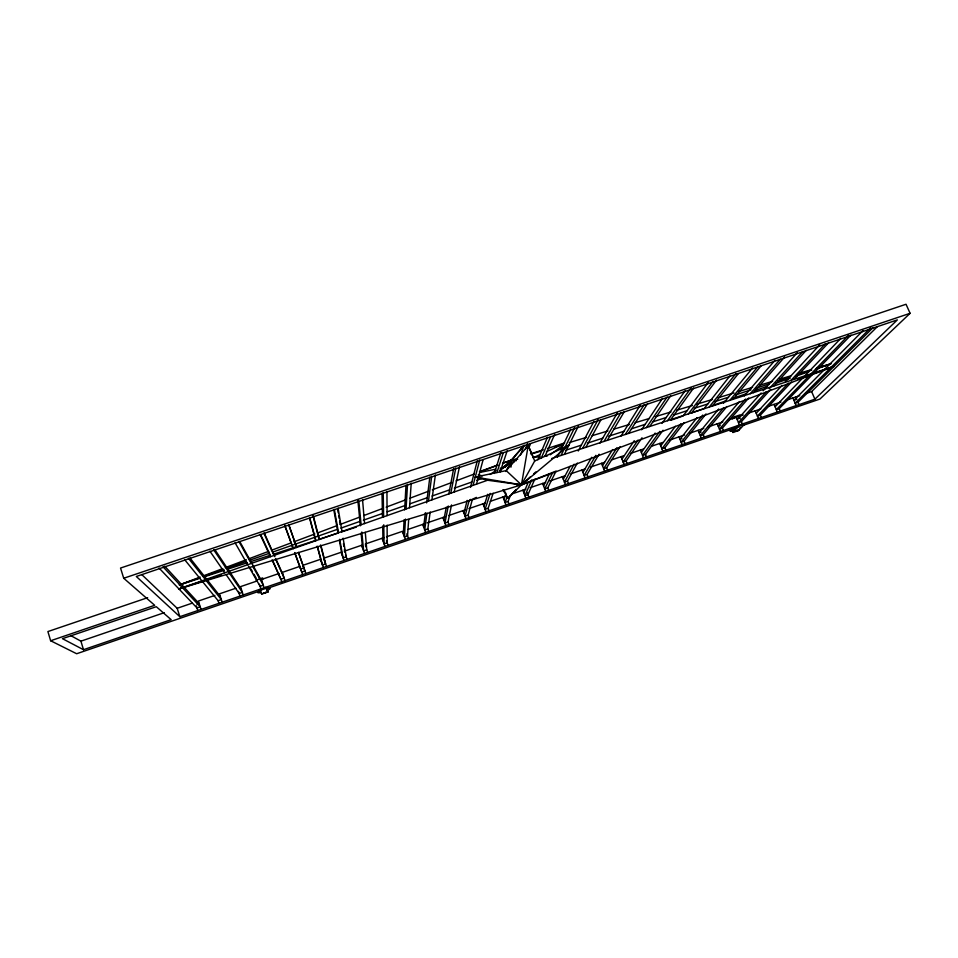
<?xml version="1.0" encoding="UTF-8"?>
<svg xmlns="http://www.w3.org/2000/svg" width="958" height="958" viewBox="0 0 958 958"><rect width="100%" height="100%" fill="white"/><g stroke="black" fill="none" stroke-linecap="round" stroke-linejoin="round"><path stroke-width="1.44" d="M403.342 533.869L404.108 519.787M404.647 509.896L405.976 485.215M405.474 519.08L404.432 536.923L407.545 535.857L408.683 519.476M406.072 508.938L407.509 484.461M409.509 507.728L411.221 483.203M423.628 526.936L425.4 512.71M426.621 502.878L429.831 477.108M426.909 513.081L424.717 529.978L427.819 528.924L430.19 511.991M428.477 501.046L431.687 476.282M431.902 499.848L435.375 475.036M510.949 467.169L512.003 459.828L524.062 445.482M551.616 458.523L834.155 366.303L521.451 484.844L487.574 480.245L178.918 588.931L521.451 484.844L528.193 445.698L534.708 460.966L521.451 484.844L508.051 498.124L502.89 489.825M443.817 520.038L446.296 507.105M448.763 494.172L453.649 468.654M448.284 506.004L444.919 523.068L448.009 522.014L451.553 504.926M450.811 493.178L455.78 467.995M454.236 491.981L459.457 466.75M463.935 513.165L467.181 500.387M470.522 487.323L477.312 460.666M470.929 499.334L469.073 500.735L465.037 516.182L468.115 515.129L472.426 499.214L476.425 497.394M473.096 485.335L479.742 459.912M476.509 484.137L478.222 477.814M478.617 476.365L483.06 459.924M483.97 506.315L487.766 494.256M494.328 473.432L500.962 452.38M490.209 493.394L485.083 509.321L488.149 508.279L493.107 493.286M496.927 472.557L503.178 453.134M500.196 471.875L507.249 450.571M503.92 499.489L506.064 493.717L503.884 490.197M520.493 455.002L524.098 445.326L504.938 467.288L500.136 468.27M507.213 496.783L505.046 502.495L508.087 501.453L510.315 495.717M525.439 448.823L527.439 443.542M529.008 447.614L530.552 443.65M523.786 492.699L528.349 482.042M537.869 459.768L547.461 437.303M531.81 479.85L524.924 495.693L527.954 494.651L534.839 479.132M541.354 457.924L550.527 436.848M544.97 456.271L554.67 434.405M543.581 485.934L549.353 473.911M557.388 457.146L559.783 452.164M560.885 449.877L570.776 429.244M552.467 473.036L544.719 488.915L547.748 487.885L556.071 471.085L521.451 484.844L517.081 485.299M561.053 455.445L574.668 427.519M564.358 454.367L578.285 426.25M563.304 479.192L570.142 466.271M578.225 451.002L593.924 421.364M505.764 471.492L512.003 459.828L516.446 459.325M574.093 464.235L564.442 482.161L567.459 481.132L577.291 463.109M582.608 448.404L598.103 419.592M585.889 447.338L601.049 419.544M582.943 472.474L591.733 457.253M599.804 443.267L617.227 413.078M595.888 455.313L584.093 475.443L587.086 474.414L599.085 454.188M604.031 441.41L620.796 412.802M607.3 440.345L624.341 411.605M602.498 465.792L612.605 449.565M621.083 435.962L640.279 405.15M616.952 447.697L603.66 468.749L606.642 467.72L620.149 446.584M625.311 434.465L644.004 404.899M628.568 433.411L647.524 403.713M621.981 459.133L634.28 440.68M641.561 429.759L662.409 398.492M637.98 440.117L623.143 462.079L626.125 461.061L642.016 437.77M646.47 427.567L667.103 397.031M649.704 426.514L670.612 395.858M641.381 452.499L655.14 433.088M662.026 423.376L685.221 390.636M659.834 431.363L642.555 455.433L645.524 454.415L663.032 430.238M667.498 420.706L690.969 388.002M670.708 419.652L693.688 387.918M660.709 445.889L675.378 426.298M708.154 382.553L683.15 415.94L670.768 420.299M680.827 423.855L661.894 448.823L664.84 447.805L684.156 422.55M688.395 413.88L713.087 381.32M691.58 412.838L716.572 380.146M697.041 417.628L679.964 439.303L681.928 438.632M729.864 375.967L704.226 408.503L691.868 412.862M702.813 415.054L681.15 442.225L684.096 441.219L706.01 413.928M709.16 407.102L735.888 373.572M712.321 406.072L738.414 373.572M718.728 409.006L699.136 432.753L701.1 432.082M723.386 403.354L752.581 367.968M723.745 407.605L700.334 435.662L703.268 434.657L726.93 406.491M729.792 400.372L757.73 366.89M732.942 399.342L761.179 365.74M739.48 401.558L718.249 426.214L720.188 425.556M744.294 395.953L774.986 360.304M745.599 399.067L719.446 429.124L722.356 428.13L748.797 397.941M750.306 393.678L780.291 359.226M753.431 392.648L784.686 356.963M487.574 480.245L475.264 477.06L506.195 470.629L528.193 445.698M732.619 418.874L734.415 416.838L740.223 414.85L740.63 415.808M737.265 419.712L761.179 393.008M763.167 390.78L797.295 352.664M766.472 391.666L738.474 422.61L741.384 421.616L770.699 389.403M769.214 388.649L802.744 351.598M732.559 431.531L738.019 425.532L738.426 426.49L732.954 432.477L732.559 431.531L734.846 430.741M773.801 386.002L806.265 350.329M732.954 432.477L738.678 430.513L744.246 424.502L743.839 423.532M756.221 413.233L782.063 385.403M785.045 382.182L819.725 344.832M788.362 383.164L757.431 416.119L760.329 415.137L791.548 382.038M790.949 380.41L825.209 343.898M794.038 379.392L828.61 342.748M508.051 498.124L516.194 489.514M504.938 467.288L512.003 459.828L517.727 459.241M775.106 406.779L840.813 338.366M848.501 335.276L776.315 409.665L779.201 408.671L850.955 335.096M863.038 330.618L793.907 400.348L795.823 399.702M870.774 327.684L795.128 403.222L798.002 402.24L873.097 327.588M805.007 393.822L811.618 391.559L877.396 326.618M814.887 399.199L897.335 319.9L136.299 576.476L179.853 616.701L814.887 399.199L811.618 391.559M147.64 597.684L47.9 631.562L50.63 640.746L154.705 605.3L123.714 578.249L120.54 568.046L906.029 304.261L910.1 313.302L819.94 399.043L743.48 425.244M500.088 470.641L512.003 459.828L516.302 460.451M475.264 477.06L521.451 484.844L530.325 476.88M533.642 473.899L535.857 471.899M499.573 470.474L512.003 459.828L516.29 460.642M506.195 470.629L521.451 484.844L568.812 445.374L534.708 460.966M550.179 454.81L563.076 445.29M560.849 451.218L568.812 445.374M521.451 484.844L523.81 483.227M490.005 474.485L496.112 470.414M509.56 461.457L512.003 459.828L514.111 461.84M735.181 428.741L734.403 429.28L735.349 429.172M540.072 454.595L533.438 457.637L528.253 445.47M546.383 451.709L563.843 443.698M469.073 500.735L471.312 499.717M179.23 584.967L200.198 577.075M203 576.021L222.567 568.669M225.369 567.615L246.338 559.723M249.14 558.682L268.707 551.317M271.509 550.263L291.088 542.899M293.878 541.845L314.859 533.965M317.649 532.911L337.228 525.547M340.018 524.505L359.597 517.14M363.789 515.56L383.368 508.195M386.17 507.153L405.737 499.789M409.94 498.208L428.118 491.37M432.309 489.801L451.889 482.437M456.08 480.856L474.258 474.03M479.85 471.923L498.028 465.085M503.621 462.977L512.003 459.828L502.507 463.289M479.431 471.671L497.082 465.253M181.349 584.248L199.408 577.902M204.305 576.177L223.705 569.351M227.202 568.118L246.553 561.304M250.05 560.071L269.342 553.281M272.826 552.059L337.372 529.343M340.82 528.133L359.921 521.403M363.381 520.194L382.434 513.488M387.224 511.8L404.875 505.584M409.665 503.908L427.268 497.705M432.034 496.028L449.589 489.849M454.355 488.173L471.875 482.006M476.653 480.329L482.185 478.377M712.932 405.438L725.254 401.103M732.571 398.516L746.234 393.702M754.892 390.648L767.154 386.337M775.788 383.284L790.158 378.23M795.296 376.422L808.851 371.632M816.096 369.081L829.628 364.315M797.978 379.057L810.193 374.758M813.378 373.632L834.155 366.303L831.041 367.357M197.049 604.402L199.204 603.66L164.728 566.19M184.559 559.58L218.113 600.69L221.334 599.588L188.427 558.274M365.297 532.361L366.758 549.82L363.621 550.898L361.801 532.013M83.49 649.704L171.171 619.67L156.298 606.701L62.45 638.687L83.49 649.704L80.915 641.165L70.94 635.705M259.714 590.511L266.12 588.308L268.12 591.936L261.821 594.092L259.367 589.469L260.78 591.864M738.426 426.49L744.246 424.502M260.708 590.667L76.664 653.739L50.63 640.746M266.372 588.727L737.816 427.184M80.915 641.165L164.261 612.689M141.724 574.549L177.17 608.282L192.366 603.097M214.867 595.409L198.366 601.049L201.06 609.432M235.896 588.224L219.466 593.84L222.184 602.199M256.852 581.063L240.482 586.655L243.224 594.99M260.456 579.829L279.065 573.471M344.281 551.197L361.645 545.27L364.507 553.449M366.112 543.737L384.17 537.57M386.529 536.767L402.444 531.331L405.342 539.474M408.192 529.367L424.777 523.703M427.124 522.9L444.955 516.805M448.607 515.56L465.061 509.943M468.905 508.626L485.071 503.106M490.316 501.321L505.01 496.292M511.632 494.029L525.882 489.167M530.073 487.73L545.665 482.413M549.832 480.988L565.364 475.683M570.896 473.791L584.979 468.977M590.499 467.097L604.522 462.307M611.396 459.96L623.981 455.661M630.831 453.314L643.369 449.039M651.548 446.236L662.685 442.44M669.474 440.117L684.623 434.944M690.035 433.1L703.771 428.406M707.818 427.017L722.847 421.891M728.212 420.047L743.18 414.934M748.533 413.114L760.772 408.934M767.43 406.659L780.95 402.037M786.255 400.228L799.726 395.63M182.475 587.721L178.918 588.931L221.25 575.063M123.714 578.249L910.1 313.302M181.409 584.32L199.743 578.321M204.713 576.692L224.34 570.273M227.872 569.124L247.368 562.741M250.888 561.592L270.264 555.257L260.672 534.648M273.748 554.119L315.601 540.432L309.53 518.027M341.479 531.965L356.316 527.116M565.903 450.176L581.338 445.147M587.41 443.159L602.75 438.165M608.785 436.189L624.029 431.232M631.406 428.825L645.177 424.334M652.506 421.951L666.193 417.484M673.486 415.113L687.09 410.683M694.322 408.324L707.842 403.917M715.039 401.57L728.475 397.199M735.624 394.864L751.06 389.834M756.09 388.194L769.358 383.871M777.74 381.14L789.608 377.272M796.96 374.877L811.785 370.039M817.054 368.327L829.748 364.196M530.504 453.888L543.318 449.781M547.581 448.416L564.669 442.931M532.061 453.793L540.647 451.206M554.969 446.883L562.13 444.728M569.291 442.572L586.476 437.399M592.212 435.674L607.959 430.92M613.695 429.196L629.442 424.454M635.166 422.729L649.488 418.418M655.224 416.694L670.971 411.94M676.707 410.216L692.454 405.474M696.753 404.18L712.501 399.438M718.237 397.714L733.984 392.96M738.283 391.666L752.605 387.355M759.766 385.2L772.651 381.32M779.812 379.152L791.272 375.704M798.433 373.548L811.318 369.668M817.054 367.944L831.376 363.633M480.174 472.378L495.669 469.192M532.732 457.505L540.132 456.667M544.575 456.176L547.533 455.84M478.305 474.785L482.317 475.851M159.088 568.058L196.977 607.923L200.222 606.809L162.992 566.753M189.923 557.963L220.316 596.451M209.874 551.161L224.819 572.764M226.256 574.848L239.153 593.481L242.362 592.391L229.824 573.758M213.73 549.856L228.986 572.525M214.963 549.808L241.332 589.254M235.069 542.803L247.679 564.717M248.493 566.13L260.109 586.32L263.306 585.218L252.72 566.25M251.032 569.136L252.493 571.687M253.954 574.249L256.145 578.081M238.901 541.498L251.176 563.484M239.68 541.402L262.276 582.105M272.683 560.454L281.844 581.769M260.049 534.348L270.479 556.682M271.988 559.915L280.981 579.171L284.167 578.081L275.461 558.777M263.869 533.055L273.964 555.46M264.432 533.378L274.922 556.718M276.096 559.328L283.125 574.98M795.763 396.983L796.781 399.366M798.002 402.24L799.02 404.635M792.889 397.965L796.146 405.617M779.201 408.671L780.219 411.078M774.088 404.384L777.333 412.06M760.329 415.137L761.335 417.544M755.215 410.826L758.437 418.538M739.169 416.311L740.175 418.718M741.384 421.616L742.39 424.035M736.271 417.305L739.48 425.029M734.415 416.838L734.81 417.796M738.283 429.555L738.678 430.513M722.356 428.13L723.362 430.549M717.243 423.795L720.44 431.543M703.268 434.657L704.262 437.087M698.154 430.322L701.328 438.093M684.096 441.219L685.078 443.662M678.982 436.872L682.132 444.668M664.84 447.805L665.822 450.248M659.727 443.446L662.876 451.266M645.524 454.415L646.494 456.87M640.411 450.044L643.536 457.888M626.125 461.061L627.095 463.516M621.012 456.667L624.113 464.534M606.642 467.72L607.611 470.186M601.54 463.325L604.618 471.216M587.086 474.414L588.056 476.892M581.985 470.007L585.051 477.922M567.459 481.132L568.417 483.622M562.346 476.713L565.4 484.652M547.748 487.885L548.694 490.364M542.635 483.443L545.677 491.406M527.211 492.651L528.9 497.154M522.852 490.197L525.87 498.184M508.087 501.453L509.033 503.956M502.986 496.986L505.98 504.998M488.149 508.279L489.071 510.794M483.036 503.8L486.017 511.835M468.115 515.129L469.037 517.655M463.013 510.638L465.971 518.709M284.921 525.93L293.22 548.683M294.645 552.574L301.77 572.058L304.943 570.968L298.585 552.838M448.009 522.014L448.931 524.541M442.895 517.512L445.841 525.595M284.658 524.972L293.004 547.82M294.932 553.101L300.716 568.956L303.89 567.878L298.453 552.335M427.819 528.924L428.729 531.462M422.706 524.409L425.627 532.516M406.815 533.822L408.455 538.408M386.469 540.791L388.086 545.377M382.086 538.288L384.972 546.443M288.717 524.649L296.705 547.449M366.758 549.82L367.644 552.383M288.897 525.056L296.465 546.683M345.527 554.79L347.119 559.412M343.97 560.49L341.132 552.275L323.684 558.239L326.51 566.465M323.349 567.555L320.523 559.316L303.015 565.292L305.818 573.555M302.644 574.644L299.842 566.382L282.251 572.393L285.041 580.668M268.12 591.936L265.773 587.266L266.12 588.308M263.007 578.955L262.66 577.925L256.265 580.105L256.612 581.147M261.414 579.506L264.168 587.817M259.414 584.236L260.971 588.919M261.486 593.062L261.821 594.092M238.47 591.397L240.003 596.092M218.113 600.69L218.963 603.301M196.306 605.815L197.815 610.545M177.17 608.282L179.853 616.701M309.709 517.715L315.912 540.683M317.505 546.599L322.463 564.981L325.624 563.891L320.918 545.473M317.146 546.156L321.409 561.891M313.482 516.434L319.373 539.462M312.895 515.38L319.038 539.306L338.054 533.079L333.791 509.776M320.511 545.03L324.57 560.801M339.371 540.336L342.018 554.838M334.33 509.381L338.533 532.72M339.719 539.282L343.084 557.915L346.233 556.837L343.108 538.168M337.743 509.919L338.21 512.722M338.689 515.524L339.168 518.326M339.635 521.128L340.114 523.93M343.443 543.593L343.934 546.503M344.425 549.401L344.916 552.311M338.09 508.111L341.994 531.498M357.825 500.136L360.364 525.786M361.082 533.127L362.543 547.82M358.831 501.094L361.106 524.768M365.429 543.809L365.681 546.755M362.567 499.825L364.555 523.559M382.014 493.37L382.505 517.272M382.685 525.966L382.984 540.839M383.224 492.675L383.619 516.841M383.751 524.78L384.062 543.893L387.188 542.827L387.104 525.152M386.948 491.418L387.056 515.632M266.971 588.428A6.562 1.138 -18.6 0 1 267.258 590.415M261.055 592.463A6.562 1.138 -18.6 0 1 257.774 592.511A6.562 1.138 -18.6 0 1 260.72 590.487M740.654 427.448A6.299 1.03 -22.1 0 1 739.648 428.058M733.936 430.525A6.299 1.03 -22.1 0 1 729.972 430.956A6.299 1.03 -22.1 0 1 734.666 428.094M263.318 593.17L266.264 592.272L263.318 593.17M735.373 431.328L738.091 430.358L735.373 431.328"/></g></svg>
